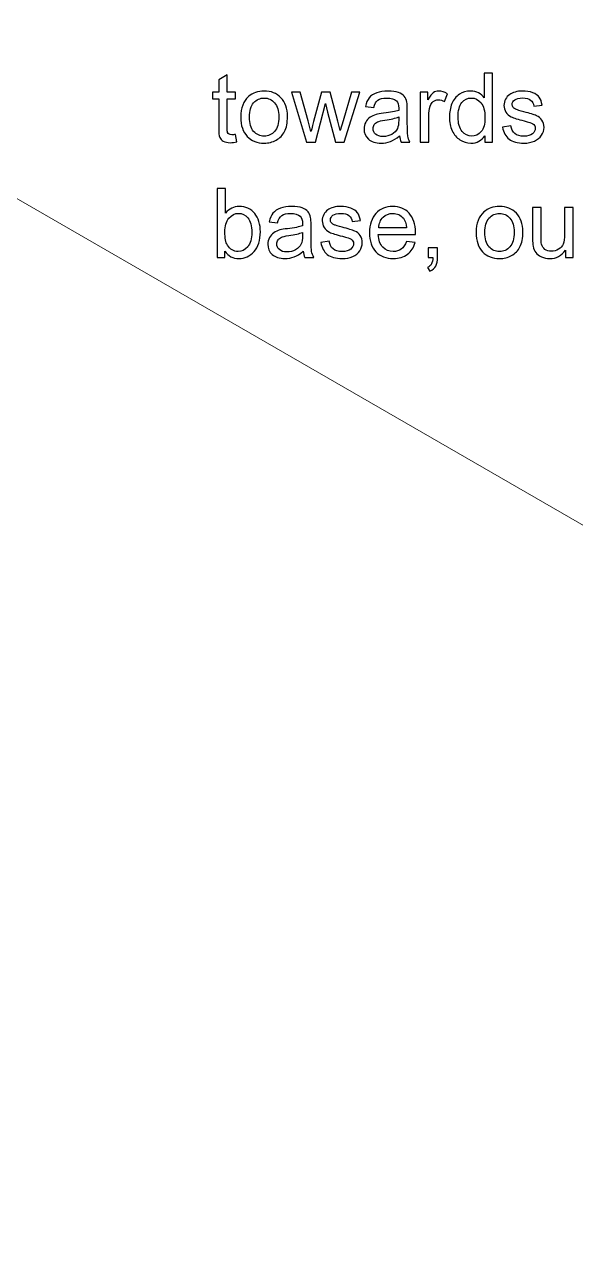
# Model space of a CAD drawing. Header units: centimetres. Extents: x -233 to -82, y 123 to 153.
# Drawn here: x -121.136 to -119.114, y 148.282 to 152.751 of the extents above; entities that cross this region are included whole.
import ezdxf

# ---------------------------------------------------------------- set-up
doc = ezdxf.new("R2010")
doc.units = ezdxf.units.CM
doc.header["$MEASUREMENT"] = 0
doc.layers.add('layer 1', color=7, linetype='Continuous')

msp = doc.modelspace()

# ---------------------------------------------------------------- linework, layer by layer
at = {"layer": 'layer 1', "color": 1, "lineweight": 9}
msp.add_open_spline([(-126.51636, 152.75145), (-126.51636, 152.75145), (-129.7739, 152.75145), (-129.7739, 152.75145), (-129.7739, 152.75145), (-129.7739, 152.75145), (-136.26995, 149.00072), (-136.26995, 149.00072), (-136.26995, 149.00072), (-136.26995, 149.00072), (-140.02277, 142.50252), (-140.02277, 142.50252), (-140.02277, 142.50252), (-140.02277, 142.50252), (-140.02277, 134.99898), (-140.02277, 134.99898), (-140.02277, 134.99898), (-140.02277, 134.99898), (-136.26995, 128.50081), (-136.26995, 128.50081), (-136.26995, 128.50081), (-136.26995, 128.50081), (-129.7739, 124.74796), (-129.7739, 124.74796), (-129.7739, 124.74796), (-129.7739, 124.74796), (-122.27036, 124.74796), (-122.27036, 124.74796), (-122.27036, 124.74796), (-122.27036, 124.74796), (-115.77213, 128.50081), (-115.77213, 128.50081), (-115.77213, 128.50081), (-115.77213, 128.50081), (-112.02146, 134.99898), (-112.02146, 134.99898), (-112.02146, 134.99898), (-112.02146, 134.99898), (-112.02146, 142.50252), (-112.02146, 142.50252), (-112.02146, 142.50252), (-112.02146, 142.50252), (-115.77213, 149.00072), (-115.77213, 149.00072), (-115.77213, 149.00072), (-115.77213, 149.00072), (-122.27036, 152.75145), (-122.27036, 152.75145), (-122.27036, 152.75145), (-122.27036, 152.75145), (-125.51514, 152.75145), (-125.51514, 152.75145)], degree=3, knots=[0, 0, 0, 0, 0.0714286, 0.0714286, 0.0714286, 0.0714286, 0.1428571, 0.1428571, 0.1428571, 0.1428571, 0.2142857, 0.2142857, 0.2142857, 0.2142857, 0.2857143, 0.2857143, 0.2857143, 0.2857143, 0.3571429, 0.3571429, 0.3571429, 0.3571429, 0.4285714, 0.4285714, 0.4285714, 0.4285714, 0.5, 0.5, 0.5, 0.5, 0.5714286, 0.5714286, 0.5714286, 0.5714286, 0.6428571, 0.6428571, 0.6428571, 0.6428571, 0.7142857, 0.7142857, 0.7142857, 0.7142857, 0.7857143, 0.7857143, 0.7857143, 0.7857143, 0.8571429, 0.8571429, 0.8571429, 0.8571429, 1, 1, 1, 1], dxfattribs=at)
at = {"layer": 'layer 1'}
for points, knots in [([(-120.3611, 152.34756), (-120.3611, 152.34756), (-120.3567, 152.32016), (-120.3567, 152.32016), (-120.3567, 152.32016), (-120.3654, 152.31836), (-120.3732, 152.31746), (-120.3801, 152.31746), (-120.3801, 152.31746), (-120.3914, 152.31746), (-120.4001, 152.31926), (-120.4063, 152.32286), (-120.4063, 152.32286), (-120.4125, 152.32636), (-120.4169, 152.33106), (-120.4194, 152.33686), (-120.4194, 152.33686), (-120.4219, 152.34266), (-120.4232, 152.35486), (-120.4232, 152.37346), (-120.4232, 152.37346), (-120.4232, 152.37346), (-120.4232, 152.47866), (-120.4232, 152.47866), (-120.4232, 152.47866), (-120.4232, 152.47866), (-120.4459, 152.47866), (-120.4459, 152.47866), (-120.4459, 152.47866), (-120.4459, 152.47866), (-120.4459, 152.50276), (-120.4459, 152.50276), (-120.4459, 152.50276), (-120.4459, 152.50276), (-120.4232, 152.50276), (-120.4232, 152.50276), (-120.4232, 152.50276), (-120.4232, 152.50276), (-120.4232, 152.54806), (-120.4232, 152.54806), (-120.4232, 152.54806), (-120.4232, 152.54806), (-120.3923, 152.56666), (-120.3923, 152.56666), (-120.3923, 152.56666), (-120.3923, 152.56666), (-120.3923, 152.50276), (-120.3923, 152.50276), (-120.3923, 152.50276), (-120.3923, 152.50276), (-120.3611, 152.50276), (-120.3611, 152.50276), (-120.3611, 152.50276), (-120.3611, 152.50276), (-120.3611, 152.47866), (-120.3611, 152.47866), (-120.3611, 152.47866), (-120.3611, 152.47866), (-120.3923, 152.47866), (-120.3923, 152.47866), (-120.3923, 152.47866), (-120.3923, 152.47866), (-120.3923, 152.37166), (-120.3923, 152.37166), (-120.3923, 152.37166), (-120.3923, 152.36286), (-120.3918, 152.35716), (-120.3907, 152.35466), (-120.3907, 152.35466), (-120.3896, 152.35216), (-120.3878, 152.35016), (-120.3853, 152.34866), (-120.3853, 152.34866), (-120.3828, 152.34716), (-120.3793, 152.34636), (-120.3748, 152.34636), (-120.3748, 152.34636), (-120.3713, 152.34636), (-120.3668, 152.34676), (-120.3611, 152.34756)], [0, 0, 0, 0, 0.047619, 0.047619, 0.047619, 0.047619, 0.0952381, 0.0952381, 0.0952381, 0.0952381, 0.1428571, 0.1428571, 0.1428571, 0.1428571, 0.1904762, 0.1904762, 0.1904762, 0.1904762, 0.2380952, 0.2380952, 0.2380952, 0.2380952, 0.2857143, 0.2857143, 0.2857143, 0.2857143, 0.3333333, 0.3333333, 0.3333333, 0.3333333, 0.3809524, 0.3809524, 0.3809524, 0.3809524, 0.4285714, 0.4285714, 0.4285714, 0.4285714, 0.4761905, 0.4761905, 0.4761905, 0.4761905, 0.5238095, 0.5238095, 0.5238095, 0.5238095, 0.5714286, 0.5714286, 0.5714286, 0.5714286, 0.6190476, 0.6190476, 0.6190476, 0.6190476, 0.6666667, 0.6666667, 0.6666667, 0.6666667, 0.7142857, 0.7142857, 0.7142857, 0.7142857, 0.7619048, 0.7619048, 0.7619048, 0.7619048, 0.8095238, 0.8095238, 0.8095238, 0.8095238, 0.8571429, 0.8571429, 0.8571429, 0.8571429, 0.9047619, 0.9047619, 0.9047619, 0.9047619, 1, 1, 1, 1]), ([(-119.4475, 152.31986), (-119.4475, 152.31986), (-119.4475, 152.34296), (-119.4475, 152.34296), (-119.4475, 152.34296), (-119.4591, 152.32486), (-119.4761, 152.31576), (-119.4986, 152.31576), (-119.4986, 152.31576), (-119.5132, 152.31576), (-119.5266, 152.31976), (-119.5388, 152.32786), (-119.5388, 152.32786), (-119.5511, 152.33586), (-119.5605, 152.34706), (-119.5672, 152.36146), (-119.5672, 152.36146), (-119.5739, 152.37586), (-119.5773, 152.39246), (-119.5773, 152.41116), (-119.5773, 152.41116), (-119.5773, 152.42946), (-119.5743, 152.44596), (-119.5682, 152.46086), (-119.5682, 152.46086), (-119.5621, 152.47576), (-119.553, 152.48716), (-119.5408, 152.49506), (-119.5408, 152.49506), (-119.5287, 152.50296), (-119.5151, 152.50696), (-119.5, 152.50696), (-119.5, 152.50696), (-119.489, 152.50696), (-119.4792, 152.50466), (-119.4705, 152.49996), (-119.4705, 152.49996), (-119.4619, 152.49526), (-119.4549, 152.48926), (-119.4495, 152.48176), (-119.4495, 152.48176), (-119.4495, 152.48176), (-119.4495, 152.57236), (-119.4495, 152.57236), (-119.4495, 152.57236), (-119.4495, 152.57236), (-119.4187, 152.57236), (-119.4187, 152.57236), (-119.4187, 152.57236), (-119.4187, 152.57236), (-119.4187, 152.31986), (-119.4187, 152.31986), (-119.4187, 152.31986), (-119.4187, 152.31986), (-119.4475, 152.31986), (-119.4475, 152.31986)], [0, 0, 0, 0, 0.0666667, 0.0666667, 0.0666667, 0.0666667, 0.1333333, 0.1333333, 0.1333333, 0.1333333, 0.2, 0.2, 0.2, 0.2, 0.2666667, 0.2666667, 0.2666667, 0.2666667, 0.3333333, 0.3333333, 0.3333333, 0.3333333, 0.4, 0.4, 0.4, 0.4, 0.4666667, 0.4666667, 0.4666667, 0.4666667, 0.5333333, 0.5333333, 0.5333333, 0.5333333, 0.6, 0.6, 0.6, 0.6, 0.6666667, 0.6666667, 0.6666667, 0.6666667, 0.7333333, 0.7333333, 0.7333333, 0.7333333, 0.8, 0.8, 0.8, 0.8, 0.8666667, 0.8666667, 0.8666667, 0.8666667, 1, 1, 1, 1]), ([(-120.3424, 152.41136), (-120.3424, 152.44526), (-120.333, 152.47026), (-120.3141, 152.48656), (-120.3141, 152.48656), (-120.2984, 152.50016), (-120.2792, 152.50696), (-120.2566, 152.50696), (-120.2566, 152.50696), (-120.2315, 152.50696), (-120.2109, 152.49876), (-120.1949, 152.48226), (-120.1949, 152.48226), (-120.179, 152.46576), (-120.171, 152.44296), (-120.171, 152.41396), (-120.171, 152.41396), (-120.171, 152.39036), (-120.1745, 152.37186), (-120.1816, 152.35836), (-120.1816, 152.35836), (-120.1887, 152.34486), (-120.1989, 152.33446), (-120.2124, 152.32696), (-120.2124, 152.32696), (-120.2259, 152.31946), (-120.2407, 152.31576), (-120.2566, 152.31576), (-120.2566, 152.31576), (-120.2822, 152.31576), (-120.3029, 152.32396), (-120.3187, 152.34036), (-120.3187, 152.34036), (-120.3345, 152.35676), (-120.3424, 152.38046), (-120.3424, 152.41136)], [0, 0, 0, 0, 0.1, 0.1, 0.1, 0.1, 0.2, 0.2, 0.2, 0.2, 0.3, 0.3, 0.3, 0.3, 0.4, 0.4, 0.4, 0.4, 0.5, 0.5, 0.5, 0.5, 0.6, 0.6, 0.6, 0.6, 0.7, 0.7, 0.7, 0.7, 0.8, 0.8, 0.8, 0.8, 1, 1, 1, 1]), ([(-120.1009, 152.31986), (-120.1009, 152.31986), (-120.1569, 152.50276), (-120.1569, 152.50276), (-120.1569, 152.50276), (-120.1569, 152.50276), (-120.1248, 152.50276), (-120.1248, 152.50276), (-120.1248, 152.50276), (-120.1248, 152.50276), (-120.0957, 152.39716), (-120.0957, 152.39716), (-120.0957, 152.39716), (-120.0957, 152.39716), (-120.0849, 152.35796), (-120.0849, 152.35796), (-120.0849, 152.35796), (-120.0844, 152.35986), (-120.0813, 152.37246), (-120.0754, 152.39566), (-120.0754, 152.39566), (-120.0754, 152.39566), (-120.0463, 152.50276), (-120.0463, 152.50276), (-120.0463, 152.50276), (-120.0463, 152.50276), (-120.0144, 152.50276), (-120.0144, 152.50276), (-120.0144, 152.50276), (-120.0144, 152.50276), (-119.987, 152.39666), (-119.987, 152.39666), (-119.987, 152.39666), (-119.987, 152.39666), (-119.9779, 152.36176), (-119.9779, 152.36176), (-119.9779, 152.36176), (-119.9779, 152.36176), (-119.9674, 152.39706), (-119.9674, 152.39706), (-119.9674, 152.39706), (-119.9674, 152.39706), (-119.936, 152.50276), (-119.936, 152.50276), (-119.936, 152.50276), (-119.936, 152.50276), (-119.9059, 152.50276), (-119.9059, 152.50276), (-119.9059, 152.50276), (-119.9059, 152.50276), (-119.9631, 152.31986), (-119.9631, 152.31986), (-119.9631, 152.31986), (-119.9631, 152.31986), (-119.9953, 152.31986), (-119.9953, 152.31986), (-119.9953, 152.31986), (-119.9953, 152.31986), (-120.0244, 152.42946), (-120.0244, 152.42946), (-120.0244, 152.42946), (-120.0244, 152.42946), (-120.0315, 152.46056), (-120.0315, 152.46056), (-120.0315, 152.46056), (-120.0315, 152.46056), (-120.0685, 152.31986), (-120.0685, 152.31986), (-120.0685, 152.31986), (-120.0685, 152.31986), (-120.1009, 152.31986), (-120.1009, 152.31986)], [0, 0, 0, 0, 0.0526316, 0.0526316, 0.0526316, 0.0526316, 0.1052632, 0.1052632, 0.1052632, 0.1052632, 0.1578947, 0.1578947, 0.1578947, 0.1578947, 0.2105263, 0.2105263, 0.2105263, 0.2105263, 0.2631579, 0.2631579, 0.2631579, 0.2631579, 0.3157895, 0.3157895, 0.3157895, 0.3157895, 0.3684211, 0.3684211, 0.3684211, 0.3684211, 0.4210526, 0.4210526, 0.4210526, 0.4210526, 0.4736842, 0.4736842, 0.4736842, 0.4736842, 0.5263158, 0.5263158, 0.5263158, 0.5263158, 0.5789474, 0.5789474, 0.5789474, 0.5789474, 0.6315789, 0.6315789, 0.6315789, 0.6315789, 0.6842105, 0.6842105, 0.6842105, 0.6842105, 0.7368421, 0.7368421, 0.7368421, 0.7368421, 0.7894737, 0.7894737, 0.7894737, 0.7894737, 0.8421053, 0.8421053, 0.8421053, 0.8421053, 0.8947368, 0.8947368, 0.8947368, 0.8947368, 1, 1, 1, 1]), ([(-119.7605, 152.34246), (-119.772, 152.33266), (-119.783, 152.32576), (-119.7936, 152.32176), (-119.7936, 152.32176), (-119.8043, 152.31776), (-119.8157, 152.31576), (-119.8278, 152.31576), (-119.8278, 152.31576), (-119.8479, 152.31576), (-119.8634, 152.32066), (-119.8742, 152.33046), (-119.8742, 152.33046), (-119.885, 152.34026), (-119.8904, 152.35276), (-119.8904, 152.36806), (-119.8904, 152.36806), (-119.8904, 152.37706), (-119.8883, 152.38526), (-119.8842, 152.39266), (-119.8842, 152.39266), (-119.8801, 152.40006), (-119.8748, 152.40596), (-119.8682, 152.41046), (-119.8682, 152.41046), (-119.8616, 152.41496), (-119.8542, 152.41836), (-119.8459, 152.42066), (-119.8459, 152.42066), (-119.8398, 152.42226), (-119.8307, 152.42376), (-119.8184, 152.42526), (-119.8184, 152.42526), (-119.7933, 152.42826), (-119.7749, 152.43186), (-119.7631, 152.43596), (-119.7631, 152.43596), (-119.763, 152.44026), (-119.7629, 152.44296), (-119.7629, 152.44406), (-119.7629, 152.44406), (-119.7629, 152.45666), (-119.7658, 152.46556), (-119.7717, 152.47076), (-119.7717, 152.47076), (-119.7796, 152.47776), (-119.7914, 152.48126), (-119.807, 152.48126), (-119.807, 152.48126), (-119.8216, 152.48126), (-119.8324, 152.47876), (-119.8393, 152.47366), (-119.8393, 152.47366), (-119.8462, 152.46856), (-119.8514, 152.45946), (-119.8547, 152.44646), (-119.8547, 152.44646), (-119.8547, 152.44646), (-119.885, 152.45056), (-119.885, 152.45056), (-119.885, 152.45056), (-119.8823, 152.46356), (-119.8777, 152.47406), (-119.8714, 152.48206), (-119.8714, 152.48206), (-119.8651, 152.48996), (-119.8559, 152.49616), (-119.844, 152.50046), (-119.844, 152.50046), (-119.8321, 152.50476), (-119.8182, 152.50696), (-119.8025, 152.50696), (-119.8025, 152.50696), (-119.7869, 152.50696), (-119.7742, 152.50516), (-119.7644, 152.50146), (-119.7644, 152.50146), (-119.7547, 152.49776), (-119.7475, 152.49306), (-119.7429, 152.48756), (-119.7429, 152.48756), (-119.7383, 152.48196), (-119.7351, 152.47496), (-119.7333, 152.46646), (-119.7333, 152.46646), (-119.7322, 152.46116), (-119.7317, 152.45166), (-119.7317, 152.43786), (-119.7317, 152.43786), (-119.7317, 152.43786), (-119.7317, 152.39656), (-119.7317, 152.39656), (-119.7317, 152.39656), (-119.7317, 152.36766), (-119.731, 152.34946), (-119.7297, 152.34186), (-119.7297, 152.34186), (-119.7284, 152.33416), (-119.7258, 152.32686), (-119.7219, 152.31986), (-119.7219, 152.31986), (-119.7219, 152.31986), (-119.7543, 152.31986), (-119.7543, 152.31986), (-119.7543, 152.31986), (-119.7575, 152.32626), (-119.7596, 152.33376), (-119.7605, 152.34246)], [0, 0, 0, 0, 0.0357143, 0.0357143, 0.0357143, 0.0357143, 0.0714286, 0.0714286, 0.0714286, 0.0714286, 0.1071429, 0.1071429, 0.1071429, 0.1071429, 0.1428571, 0.1428571, 0.1428571, 0.1428571, 0.1785714, 0.1785714, 0.1785714, 0.1785714, 0.2142857, 0.2142857, 0.2142857, 0.2142857, 0.25, 0.25, 0.25, 0.25, 0.2857143, 0.2857143, 0.2857143, 0.2857143, 0.3214286, 0.3214286, 0.3214286, 0.3214286, 0.3571429, 0.3571429, 0.3571429, 0.3571429, 0.3928571, 0.3928571, 0.3928571, 0.3928571, 0.4285714, 0.4285714, 0.4285714, 0.4285714, 0.4642857, 0.4642857, 0.4642857, 0.4642857, 0.5, 0.5, 0.5, 0.5, 0.5357143, 0.5357143, 0.5357143, 0.5357143, 0.5714286, 0.5714286, 0.5714286, 0.5714286, 0.6071429, 0.6071429, 0.6071429, 0.6071429, 0.6428571, 0.6428571, 0.6428571, 0.6428571, 0.6785714, 0.6785714, 0.6785714, 0.6785714, 0.7142857, 0.7142857, 0.7142857, 0.7142857, 0.75, 0.75, 0.75, 0.75, 0.7857143, 0.7857143, 0.7857143, 0.7857143, 0.8214286, 0.8214286, 0.8214286, 0.8214286, 0.8571429, 0.8571429, 0.8571429, 0.8571429, 0.8928571, 0.8928571, 0.8928571, 0.8928571, 0.9285714, 0.9285714, 0.9285714, 0.9285714, 1, 1, 1, 1]), ([(-119.684, 152.31986), (-119.684, 152.31986), (-119.684, 152.50276), (-119.684, 152.50276), (-119.684, 152.50276), (-119.684, 152.50276), (-119.6561, 152.50276), (-119.6561, 152.50276), (-119.6561, 152.50276), (-119.6561, 152.50276), (-119.6561, 152.47506), (-119.6561, 152.47506), (-119.6561, 152.47506), (-119.649, 152.48806), (-119.6424, 152.49666), (-119.6363, 152.50076), (-119.6363, 152.50076), (-119.6303, 152.50486), (-119.6237, 152.50696), (-119.6165, 152.50696), (-119.6165, 152.50696), (-119.606, 152.50696), (-119.5954, 152.50366), (-119.5846, 152.49696), (-119.5846, 152.49696), (-119.5846, 152.49696), (-119.5953, 152.46816), (-119.5953, 152.46816), (-119.5953, 152.46816), (-119.6028, 152.47266), (-119.6104, 152.47486), (-119.618, 152.47486), (-119.618, 152.47486), (-119.6248, 152.47486), (-119.6309, 152.47286), (-119.6363, 152.46876), (-119.6363, 152.46876), (-119.6417, 152.46466), (-119.6455, 152.45906), (-119.6478, 152.45176), (-119.6478, 152.45176), (-119.6513, 152.44076), (-119.653, 152.42876), (-119.653, 152.41566), (-119.653, 152.41566), (-119.653, 152.41566), (-119.653, 152.31986), (-119.653, 152.31986), (-119.653, 152.31986), (-119.653, 152.31986), (-119.684, 152.31986), (-119.684, 152.31986)], [0, 0, 0, 0, 0.0714286, 0.0714286, 0.0714286, 0.0714286, 0.1428571, 0.1428571, 0.1428571, 0.1428571, 0.2142857, 0.2142857, 0.2142857, 0.2142857, 0.2857143, 0.2857143, 0.2857143, 0.2857143, 0.3571429, 0.3571429, 0.3571429, 0.3571429, 0.4285714, 0.4285714, 0.4285714, 0.4285714, 0.5, 0.5, 0.5, 0.5, 0.5714286, 0.5714286, 0.5714286, 0.5714286, 0.6428571, 0.6428571, 0.6428571, 0.6428571, 0.7142857, 0.7142857, 0.7142857, 0.7142857, 0.7857143, 0.7857143, 0.7857143, 0.7857143, 0.8571429, 0.8571429, 0.8571429, 0.8571429, 1, 1, 1, 1]), ([(-119.3823, 152.37446), (-119.3823, 152.37446), (-119.3517, 152.37926), (-119.3517, 152.37926), (-119.3517, 152.37926), (-119.35, 152.36696), (-119.3452, 152.35756), (-119.3373, 152.35106), (-119.3373, 152.35106), (-119.3294, 152.34456), (-119.3184, 152.34126), (-119.3043, 152.34126), (-119.3043, 152.34126), (-119.2901, 152.34126), (-119.2795, 152.34416), (-119.2726, 152.34996), (-119.2726, 152.34996), (-119.2657, 152.35576), (-119.2623, 152.36256), (-119.2623, 152.37036), (-119.2623, 152.37036), (-119.2623, 152.37736), (-119.2653, 152.38286), (-119.2714, 152.38686), (-119.2714, 152.38686), (-119.2757, 152.38956), (-119.2862, 152.39306), (-119.3031, 152.39736), (-119.3031, 152.39736), (-119.3258, 152.40306), (-119.3416, 152.40806), (-119.3504, 152.41226), (-119.3504, 152.41226), (-119.3592, 152.41646), (-119.3659, 152.42226), (-119.3704, 152.42966), (-119.3704, 152.42966), (-119.3749, 152.43706), (-119.3772, 152.44526), (-119.3772, 152.45426), (-119.3772, 152.45426), (-119.3772, 152.46236), (-119.3753, 152.46996), (-119.3716, 152.47686), (-119.3716, 152.47686), (-119.3679, 152.48376), (-119.3628, 152.48956), (-119.3563, 152.49416), (-119.3563, 152.49416), (-119.3515, 152.49776), (-119.3449, 152.50076), (-119.3366, 152.50326), (-119.3366, 152.50326), (-119.3283, 152.50576), (-119.3193, 152.50696), (-119.3098, 152.50696), (-119.3098, 152.50696), (-119.2955, 152.50696), (-119.2829, 152.50486), (-119.272, 152.50076), (-119.272, 152.50076), (-119.2611, 152.49666), (-119.2531, 152.49106), (-119.2479, 152.48396), (-119.2479, 152.48396), (-119.2428, 152.47686), (-119.2392, 152.46746), (-119.2373, 152.45556), (-119.2373, 152.45556), (-119.2373, 152.45556), (-119.2676, 152.45146), (-119.2676, 152.45146), (-119.2676, 152.45146), (-119.269, 152.46086), (-119.273, 152.46826), (-119.2796, 152.47356), (-119.2796, 152.47356), (-119.2862, 152.47886), (-119.2955, 152.48146), (-119.3076, 152.48146), (-119.3076, 152.48146), (-119.3218, 152.48146), (-119.3319, 152.47916), (-119.338, 152.47446), (-119.338, 152.47446), (-119.3441, 152.46976), (-119.3472, 152.46416), (-119.3472, 152.45786), (-119.3472, 152.45786), (-119.3472, 152.45376), (-119.3459, 152.45016), (-119.3434, 152.44696), (-119.3434, 152.44696), (-119.3409, 152.44366), (-119.3369, 152.44086), (-119.3315, 152.43876), (-119.3315, 152.43876), (-119.3284, 152.43756), (-119.3193, 152.43486), (-119.3041, 152.43076), (-119.3041, 152.43076), (-119.2822, 152.42486), (-119.2669, 152.42016), (-119.2582, 152.41646), (-119.2582, 152.41646), (-119.2495, 152.41276), (-119.2427, 152.40726), (-119.2378, 152.40016), (-119.2378, 152.40016), (-119.2329, 152.39306), (-119.2304, 152.38416), (-119.2304, 152.37356), (-119.2304, 152.37356), (-119.2304, 152.36326), (-119.2334, 152.35356), (-119.2394, 152.34446), (-119.2394, 152.34446), (-119.2455, 152.33536), (-119.2542, 152.32826), (-119.2655, 152.32326), (-119.2655, 152.32326), (-119.2769, 152.31826), (-119.2898, 152.31576), (-119.3041, 152.31576), (-119.3041, 152.31576), (-119.3279, 152.31576), (-119.346, 152.32066), (-119.3585, 152.33056), (-119.3585, 152.33056), (-119.371, 152.34046), (-119.3789, 152.35506), (-119.3823, 152.37446)], [0, 0, 0, 0, 0.0294118, 0.0294118, 0.0294118, 0.0294118, 0.0588235, 0.0588235, 0.0588235, 0.0588235, 0.0882353, 0.0882353, 0.0882353, 0.0882353, 0.1176471, 0.1176471, 0.1176471, 0.1176471, 0.1470588, 0.1470588, 0.1470588, 0.1470588, 0.1764706, 0.1764706, 0.1764706, 0.1764706, 0.2058824, 0.2058824, 0.2058824, 0.2058824, 0.2352941, 0.2352941, 0.2352941, 0.2352941, 0.2647059, 0.2647059, 0.2647059, 0.2647059, 0.2941176, 0.2941176, 0.2941176, 0.2941176, 0.3235294, 0.3235294, 0.3235294, 0.3235294, 0.3529412, 0.3529412, 0.3529412, 0.3529412, 0.3823529, 0.3823529, 0.3823529, 0.3823529, 0.4117647, 0.4117647, 0.4117647, 0.4117647, 0.4411765, 0.4411765, 0.4411765, 0.4411765, 0.4705882, 0.4705882, 0.4705882, 0.4705882, 0.5, 0.5, 0.5, 0.5, 0.5294118, 0.5294118, 0.5294118, 0.5294118, 0.5588235, 0.5588235, 0.5588235, 0.5588235, 0.5882353, 0.5882353, 0.5882353, 0.5882353, 0.6176471, 0.6176471, 0.6176471, 0.6176471, 0.6470588, 0.6470588, 0.6470588, 0.6470588, 0.6764706, 0.6764706, 0.6764706, 0.6764706, 0.7058824, 0.7058824, 0.7058824, 0.7058824, 0.7352941, 0.7352941, 0.7352941, 0.7352941, 0.7647059, 0.7647059, 0.7647059, 0.7647059, 0.7941176, 0.7941176, 0.7941176, 0.7941176, 0.8235294, 0.8235294, 0.8235294, 0.8235294, 0.8529412, 0.8529412, 0.8529412, 0.8529412, 0.8823529, 0.8823529, 0.8823529, 0.8823529, 0.9117647, 0.9117647, 0.9117647, 0.9117647, 0.9411765, 0.9411765, 0.9411765, 0.9411765, 1, 1, 1, 1]), ([(-120.3105, 152.41136), (-120.3105, 152.38786), (-120.3054, 152.37036), (-120.2952, 152.35876), (-120.2952, 152.35876), (-120.285, 152.34706), (-120.2721, 152.34126), (-120.2566, 152.34126), (-120.2566, 152.34126), (-120.2412, 152.34126), (-120.2284, 152.34716), (-120.2182, 152.35886), (-120.2182, 152.35886), (-120.208, 152.37056), (-120.2029, 152.38836), (-120.2029, 152.41236), (-120.2029, 152.41236), (-120.2029, 152.43496), (-120.208, 152.45206), (-120.2183, 152.46376), (-120.2183, 152.46376), (-120.2286, 152.47546), (-120.2413, 152.48126), (-120.2566, 152.48126), (-120.2566, 152.48126), (-120.2721, 152.48126), (-120.285, 152.47546), (-120.2952, 152.46386), (-120.2952, 152.46386), (-120.3054, 152.45226), (-120.3105, 152.43476), (-120.3105, 152.41136)], [0, 0, 0, 0, 0.1111111, 0.1111111, 0.1111111, 0.1111111, 0.2222222, 0.2222222, 0.2222222, 0.2222222, 0.3333333, 0.3333333, 0.3333333, 0.3333333, 0.4444444, 0.4444444, 0.4444444, 0.4444444, 0.5555556, 0.5555556, 0.5555556, 0.5555556, 0.6666667, 0.6666667, 0.6666667, 0.6666667, 0.7777778, 0.7777778, 0.7777778, 0.7777778, 1, 1, 1, 1]), ([(-119.5455, 152.41116), (-119.5455, 152.38776), (-119.5405, 152.37026), (-119.5306, 152.35866), (-119.5306, 152.35866), (-119.5207, 152.34706), (-119.5091, 152.34126), (-119.4957, 152.34126), (-119.4957, 152.34126), (-119.4822, 152.34126), (-119.4706, 152.34676), (-119.4611, 152.35786), (-119.4611, 152.35786), (-119.4516, 152.36896), (-119.4469, 152.38586), (-119.4469, 152.40856), (-119.4469, 152.40856), (-119.4469, 152.43366), (-119.4517, 152.45206), (-119.4614, 152.46376), (-119.4614, 152.46376), (-119.4711, 152.47546), (-119.483, 152.48126), (-119.4971, 152.48126), (-119.4971, 152.48126), (-119.5108, 152.48126), (-119.5223, 152.47566), (-119.5316, 152.46436), (-119.5316, 152.46436), (-119.5409, 152.45306), (-119.5455, 152.43536), (-119.5455, 152.41116)], [0, 0, 0, 0, 0.1111111, 0.1111111, 0.1111111, 0.1111111, 0.2222222, 0.2222222, 0.2222222, 0.2222222, 0.3333333, 0.3333333, 0.3333333, 0.3333333, 0.4444444, 0.4444444, 0.4444444, 0.4444444, 0.5555556, 0.5555556, 0.5555556, 0.5555556, 0.6666667, 0.6666667, 0.6666667, 0.6666667, 0.7777778, 0.7777778, 0.7777778, 0.7777778, 1, 1, 1, 1]), ([(-119.7631, 152.41166), (-119.7743, 152.40706), (-119.7912, 152.40316), (-119.8137, 152.39996), (-119.8137, 152.39996), (-119.8264, 152.39806), (-119.8354, 152.39606), (-119.8407, 152.39376), (-119.8407, 152.39376), (-119.846, 152.39146), (-119.8501, 152.38816), (-119.853, 152.38376), (-119.853, 152.38376), (-119.8559, 152.37926), (-119.8573, 152.37436), (-119.8573, 152.36896), (-119.8573, 152.36896), (-119.8573, 152.36066), (-119.8542, 152.35386), (-119.8479, 152.34836), (-119.8479, 152.34836), (-119.8416, 152.34286), (-119.8325, 152.34006), (-119.8204, 152.34006), (-119.8204, 152.34006), (-119.8085, 152.34006), (-119.7978, 152.34266), (-119.7885, 152.34786), (-119.7885, 152.34786), (-119.7792, 152.35306), (-119.7724, 152.36016), (-119.7681, 152.36926), (-119.7681, 152.36926), (-119.7648, 152.37626), (-119.7631, 152.38656), (-119.7631, 152.40026), (-119.7631, 152.40026), (-119.7631, 152.40026), (-119.7631, 152.41166), (-119.7631, 152.41166)], [0, 0, 0, 0, 0.0909091, 0.0909091, 0.0909091, 0.0909091, 0.1818182, 0.1818182, 0.1818182, 0.1818182, 0.2727273, 0.2727273, 0.2727273, 0.2727273, 0.3636364, 0.3636364, 0.3636364, 0.3636364, 0.4545455, 0.4545455, 0.4545455, 0.4545455, 0.5454545, 0.5454545, 0.5454545, 0.5454545, 0.6363636, 0.6363636, 0.6363636, 0.6363636, 0.7272727, 0.7272727, 0.7272727, 0.7272727, 0.8181818, 0.8181818, 0.8181818, 0.8181818, 1, 1, 1, 1]), ([(-120.4003, 151.89653), (-120.4003, 151.89653), (-120.429, 151.89653), (-120.429, 151.89653), (-120.429, 151.89653), (-120.429, 151.89653), (-120.429, 152.14903), (-120.429, 152.14903), (-120.429, 152.14903), (-120.429, 152.14903), (-120.398, 152.14903), (-120.398, 152.14903), (-120.398, 152.14903), (-120.398, 152.14903), (-120.398, 152.05893), (-120.398, 152.05893), (-120.398, 152.05893), (-120.3849, 152.07543), (-120.3682, 152.08363), (-120.3479, 152.08363), (-120.3479, 152.08363), (-120.3366, 152.08363), (-120.326, 152.08133), (-120.3159, 152.07683), (-120.3159, 152.07683), (-120.3059, 152.07233), (-120.2976, 152.06593), (-120.2911, 152.05773), (-120.2911, 152.05773), (-120.2846, 152.04943), (-120.2796, 152.03953), (-120.2759, 152.02793), (-120.2759, 152.02793), (-120.2722, 152.01633), (-120.2704, 152.00393), (-120.2704, 151.99073), (-120.2704, 151.99073), (-120.2704, 151.95943), (-120.2781, 151.93523), (-120.2936, 151.91813), (-120.2936, 151.91813), (-120.3091, 151.90103), (-120.3277, 151.89243), (-120.3494, 151.89243), (-120.3494, 151.89243), (-120.371, 151.89243), (-120.388, 151.90143), (-120.4003, 151.91943), (-120.4003, 151.91943), (-120.4003, 151.91943), (-120.4003, 151.89653), (-120.4003, 151.89653)], [0, 0, 0, 0, 0.0714286, 0.0714286, 0.0714286, 0.0714286, 0.1428571, 0.1428571, 0.1428571, 0.1428571, 0.2142857, 0.2142857, 0.2142857, 0.2142857, 0.2857143, 0.2857143, 0.2857143, 0.2857143, 0.3571429, 0.3571429, 0.3571429, 0.3571429, 0.4285714, 0.4285714, 0.4285714, 0.4285714, 0.5, 0.5, 0.5, 0.5, 0.5714286, 0.5714286, 0.5714286, 0.5714286, 0.6428571, 0.6428571, 0.6428571, 0.6428571, 0.7142857, 0.7142857, 0.7142857, 0.7142857, 0.7857143, 0.7857143, 0.7857143, 0.7857143, 0.8571429, 0.8571429, 0.8571429, 0.8571429, 1, 1, 1, 1]), ([(-120.1133, 151.91913), (-120.1248, 151.90933), (-120.1358, 151.90243), (-120.1464, 151.89843), (-120.1464, 151.89843), (-120.1571, 151.89443), (-120.1685, 151.89243), (-120.1806, 151.89243), (-120.1806, 151.89243), (-120.2007, 151.89243), (-120.2162, 151.89733), (-120.227, 151.90713), (-120.227, 151.90713), (-120.2378, 151.91693), (-120.2432, 151.92943), (-120.2432, 151.94473), (-120.2432, 151.94473), (-120.2432, 151.95373), (-120.2411, 151.96193), (-120.237, 151.96933), (-120.237, 151.96933), (-120.2329, 151.97673), (-120.2276, 151.98263), (-120.221, 151.98713), (-120.221, 151.98713), (-120.2144, 151.99163), (-120.207, 151.99503), (-120.1987, 151.99733), (-120.1987, 151.99733), (-120.1926, 151.99893), (-120.1835, 152.00043), (-120.1712, 152.00193), (-120.1712, 152.00193), (-120.1461, 152.00493), (-120.1277, 152.00853), (-120.1159, 152.01263), (-120.1159, 152.01263), (-120.1158, 152.01693), (-120.1157, 152.01963), (-120.1157, 152.02073), (-120.1157, 152.02073), (-120.1157, 152.03333), (-120.1186, 152.04223), (-120.1245, 152.04743), (-120.1245, 152.04743), (-120.1324, 152.05443), (-120.1442, 152.05793), (-120.1598, 152.05793), (-120.1598, 152.05793), (-120.1744, 152.05793), (-120.1852, 152.05543), (-120.1921, 152.05033), (-120.1921, 152.05033), (-120.199, 152.04523), (-120.2042, 152.03613), (-120.2075, 152.02313), (-120.2075, 152.02313), (-120.2075, 152.02313), (-120.2378, 152.02723), (-120.2378, 152.02723), (-120.2378, 152.02723), (-120.2351, 152.04023), (-120.2305, 152.05073), (-120.2242, 152.05873), (-120.2242, 152.05873), (-120.2179, 152.06663), (-120.2087, 152.07283), (-120.1968, 152.07713), (-120.1968, 152.07713), (-120.1849, 152.08143), (-120.171, 152.08363), (-120.1553, 152.08363), (-120.1553, 152.08363), (-120.1397, 152.08363), (-120.127, 152.08183), (-120.1172, 152.07813), (-120.1172, 152.07813), (-120.1075, 152.07443), (-120.1003, 152.06973), (-120.0957, 152.06423), (-120.0957, 152.06423), (-120.0911, 152.05863), (-120.0879, 152.05163), (-120.0861, 152.04313), (-120.0861, 152.04313), (-120.085, 152.03783), (-120.0845, 152.02833), (-120.0845, 152.01453), (-120.0845, 152.01453), (-120.0845, 152.01453), (-120.0845, 151.97323), (-120.0845, 151.97323), (-120.0845, 151.97323), (-120.0845, 151.94433), (-120.0838, 151.92613), (-120.0825, 151.91853), (-120.0825, 151.91853), (-120.0812, 151.91083), (-120.0786, 151.90353), (-120.0747, 151.89653), (-120.0747, 151.89653), (-120.0747, 151.89653), (-120.1071, 151.89653), (-120.1071, 151.89653), (-120.1071, 151.89653), (-120.1103, 151.90293), (-120.1124, 151.91043), (-120.1133, 151.91913)], [0, 0, 0, 0, 0.0357143, 0.0357143, 0.0357143, 0.0357143, 0.0714286, 0.0714286, 0.0714286, 0.0714286, 0.1071429, 0.1071429, 0.1071429, 0.1071429, 0.1428571, 0.1428571, 0.1428571, 0.1428571, 0.1785714, 0.1785714, 0.1785714, 0.1785714, 0.2142857, 0.2142857, 0.2142857, 0.2142857, 0.25, 0.25, 0.25, 0.25, 0.2857143, 0.2857143, 0.2857143, 0.2857143, 0.3214286, 0.3214286, 0.3214286, 0.3214286, 0.3571429, 0.3571429, 0.3571429, 0.3571429, 0.3928571, 0.3928571, 0.3928571, 0.3928571, 0.4285714, 0.4285714, 0.4285714, 0.4285714, 0.4642857, 0.4642857, 0.4642857, 0.4642857, 0.5, 0.5, 0.5, 0.5, 0.5357143, 0.5357143, 0.5357143, 0.5357143, 0.5714286, 0.5714286, 0.5714286, 0.5714286, 0.6071429, 0.6071429, 0.6071429, 0.6071429, 0.6428571, 0.6428571, 0.6428571, 0.6428571, 0.6785714, 0.6785714, 0.6785714, 0.6785714, 0.7142857, 0.7142857, 0.7142857, 0.7142857, 0.75, 0.75, 0.75, 0.75, 0.7857143, 0.7857143, 0.7857143, 0.7857143, 0.8214286, 0.8214286, 0.8214286, 0.8214286, 0.8571429, 0.8571429, 0.8571429, 0.8571429, 0.8928571, 0.8928571, 0.8928571, 0.8928571, 0.9285714, 0.9285714, 0.9285714, 0.9285714, 1, 1, 1, 1]), ([(-120.0488, 151.95113), (-120.0488, 151.95113), (-120.0182, 151.95593), (-120.0182, 151.95593), (-120.0182, 151.95593), (-120.0165, 151.94363), (-120.0117, 151.93423), (-120.0038, 151.92773), (-120.0038, 151.92773), (-119.9959, 151.92123), (-119.9849, 151.91793), (-119.9708, 151.91793), (-119.9708, 151.91793), (-119.9566, 151.91793), (-119.946, 151.92083), (-119.9391, 151.92663), (-119.9391, 151.92663), (-119.9322, 151.93243), (-119.9288, 151.93923), (-119.9288, 151.94703), (-119.9288, 151.94703), (-119.9288, 151.95403), (-119.9318, 151.95953), (-119.9379, 151.96353), (-119.9379, 151.96353), (-119.9422, 151.96623), (-119.9527, 151.96973), (-119.9696, 151.97403), (-119.9696, 151.97403), (-119.9923, 151.97973), (-120.0081, 151.98473), (-120.0169, 151.98893), (-120.0169, 151.98893), (-120.0257, 151.99313), (-120.0324, 151.99893), (-120.0369, 152.00633), (-120.0369, 152.00633), (-120.0414, 152.01373), (-120.0437, 152.02193), (-120.0437, 152.03093), (-120.0437, 152.03093), (-120.0437, 152.03903), (-120.0418, 152.04663), (-120.0381, 152.05353), (-120.0381, 152.05353), (-120.0344, 152.06043), (-120.0293, 152.06623), (-120.0228, 152.07083), (-120.0228, 152.07083), (-120.018, 152.07443), (-120.0114, 152.07743), (-120.0031, 152.07993), (-120.0031, 152.07993), (-119.9948, 152.08243), (-119.9858, 152.08363), (-119.9763, 152.08363), (-119.9763, 152.08363), (-119.962, 152.08363), (-119.9494, 152.08153), (-119.9385, 152.07743), (-119.9385, 152.07743), (-119.9276, 152.07333), (-119.9196, 152.06773), (-119.9144, 152.06063), (-119.9144, 152.06063), (-119.9093, 152.05353), (-119.9057, 152.04413), (-119.9038, 152.03223), (-119.9038, 152.03223), (-119.9038, 152.03223), (-119.9341, 152.02813), (-119.9341, 152.02813), (-119.9341, 152.02813), (-119.9355, 152.03753), (-119.9395, 152.04493), (-119.9461, 152.05023), (-119.9461, 152.05023), (-119.9527, 152.05553), (-119.962, 152.05813), (-119.9741, 152.05813), (-119.9741, 152.05813), (-119.9883, 152.05813), (-119.9984, 152.05583), (-120.0045, 152.05113), (-120.0045, 152.05113), (-120.0106, 152.04643), (-120.0137, 152.04083), (-120.0137, 152.03453), (-120.0137, 152.03453), (-120.0137, 152.03043), (-120.0124, 152.02683), (-120.0099, 152.02363), (-120.0099, 152.02363), (-120.0074, 152.02033), (-120.0034, 152.01753), (-119.998, 152.01543), (-119.998, 152.01543), (-119.9949, 152.01423), (-119.9858, 152.01153), (-119.9706, 152.00743), (-119.9706, 152.00743), (-119.9487, 152.00153), (-119.9334, 151.99683), (-119.9247, 151.99313), (-119.9247, 151.99313), (-119.916, 151.98943), (-119.9092, 151.98393), (-119.9043, 151.97683), (-119.9043, 151.97683), (-119.8994, 151.96973), (-119.8969, 151.96083), (-119.8969, 151.95023), (-119.8969, 151.95023), (-119.8969, 151.93993), (-119.8999, 151.93023), (-119.9059, 151.92113), (-119.9059, 151.92113), (-119.912, 151.91203), (-119.9207, 151.90493), (-119.932, 151.89993), (-119.932, 151.89993), (-119.9434, 151.89493), (-119.9563, 151.89243), (-119.9706, 151.89243), (-119.9706, 151.89243), (-119.9944, 151.89243), (-120.0125, 151.89733), (-120.025, 151.90723), (-120.025, 151.90723), (-120.0375, 151.91713), (-120.0454, 151.93173), (-120.0488, 151.95113)], [0, 0, 0, 0, 0.0294118, 0.0294118, 0.0294118, 0.0294118, 0.0588235, 0.0588235, 0.0588235, 0.0588235, 0.0882353, 0.0882353, 0.0882353, 0.0882353, 0.1176471, 0.1176471, 0.1176471, 0.1176471, 0.1470588, 0.1470588, 0.1470588, 0.1470588, 0.1764706, 0.1764706, 0.1764706, 0.1764706, 0.2058824, 0.2058824, 0.2058824, 0.2058824, 0.2352941, 0.2352941, 0.2352941, 0.2352941, 0.2647059, 0.2647059, 0.2647059, 0.2647059, 0.2941176, 0.2941176, 0.2941176, 0.2941176, 0.3235294, 0.3235294, 0.3235294, 0.3235294, 0.3529412, 0.3529412, 0.3529412, 0.3529412, 0.3823529, 0.3823529, 0.3823529, 0.3823529, 0.4117647, 0.4117647, 0.4117647, 0.4117647, 0.4411765, 0.4411765, 0.4411765, 0.4411765, 0.4705882, 0.4705882, 0.4705882, 0.4705882, 0.5, 0.5, 0.5, 0.5, 0.5294118, 0.5294118, 0.5294118, 0.5294118, 0.5588235, 0.5588235, 0.5588235, 0.5588235, 0.5882353, 0.5882353, 0.5882353, 0.5882353, 0.6176471, 0.6176471, 0.6176471, 0.6176471, 0.6470588, 0.6470588, 0.6470588, 0.6470588, 0.6764706, 0.6764706, 0.6764706, 0.6764706, 0.7058824, 0.7058824, 0.7058824, 0.7058824, 0.7352941, 0.7352941, 0.7352941, 0.7352941, 0.7647059, 0.7647059, 0.7647059, 0.7647059, 0.7941176, 0.7941176, 0.7941176, 0.7941176, 0.8235294, 0.8235294, 0.8235294, 0.8235294, 0.8529412, 0.8529412, 0.8529412, 0.8529412, 0.8823529, 0.8823529, 0.8823529, 0.8823529, 0.9117647, 0.9117647, 0.9117647, 0.9117647, 0.9411765, 0.9411765, 0.9411765, 0.9411765, 1, 1, 1, 1]), ([(-119.7348, 151.95543), (-119.7348, 151.95543), (-119.7028, 151.95143), (-119.7028, 151.95143), (-119.7028, 151.95143), (-119.7079, 151.93273), (-119.7172, 151.91823), (-119.7309, 151.90793), (-119.7309, 151.90793), (-119.7446, 151.89763), (-119.762, 151.89243), (-119.7832, 151.89243), (-119.7832, 151.89243), (-119.81, 151.89243), (-119.8312, 151.90063), (-119.8469, 151.91713), (-119.8469, 151.91713), (-119.8626, 151.93363), (-119.8704, 151.95673), (-119.8704, 151.98643), (-119.8704, 151.98643), (-119.8704, 152.01723), (-119.8625, 152.04113), (-119.8466, 152.05813), (-119.8466, 152.05813), (-119.8307, 152.07513), (-119.8102, 152.08363), (-119.7849, 152.08363), (-119.7849, 152.08363), (-119.7605, 152.08363), (-119.7405, 152.07533), (-119.725, 152.05863), (-119.725, 152.05863), (-119.7095, 152.04193), (-119.7017, 152.01853), (-119.7017, 151.98833), (-119.7017, 151.98833), (-119.7017, 151.98653), (-119.7018, 151.98373), (-119.7019, 151.98003), (-119.7019, 151.98003), (-119.7019, 151.98003), (-119.8383, 151.98003), (-119.8383, 151.98003), (-119.8383, 151.98003), (-119.8372, 151.95993), (-119.8315, 151.94463), (-119.8213, 151.93393), (-119.8213, 151.93393), (-119.8111, 151.92323), (-119.7983, 151.91793), (-119.783, 151.91793), (-119.783, 151.91793), (-119.7717, 151.91793), (-119.762, 151.92093), (-119.7539, 151.92693), (-119.7539, 151.92693), (-119.7459, 151.93283), (-119.7395, 151.94233), (-119.7348, 151.95543)], [0, 0, 0, 0, 0.0625, 0.0625, 0.0625, 0.0625, 0.125, 0.125, 0.125, 0.125, 0.1875, 0.1875, 0.1875, 0.1875, 0.25, 0.25, 0.25, 0.25, 0.3125, 0.3125, 0.3125, 0.3125, 0.375, 0.375, 0.375, 0.375, 0.4375, 0.4375, 0.4375, 0.4375, 0.5, 0.5, 0.5, 0.5, 0.5625, 0.5625, 0.5625, 0.5625, 0.625, 0.625, 0.625, 0.625, 0.6875, 0.6875, 0.6875, 0.6875, 0.75, 0.75, 0.75, 0.75, 0.8125, 0.8125, 0.8125, 0.8125, 0.875, 0.875, 0.875, 0.875, 1, 1, 1, 1]), ([(-119.4794, 151.98803), (-119.4794, 152.02193), (-119.47, 152.04693), (-119.4511, 152.06323), (-119.4511, 152.06323), (-119.4354, 152.07683), (-119.4162, 152.08363), (-119.3936, 152.08363), (-119.3936, 152.08363), (-119.3685, 152.08363), (-119.3479, 152.07543), (-119.3319, 152.05893), (-119.3319, 152.05893), (-119.316, 152.04243), (-119.308, 152.01963), (-119.308, 151.99063), (-119.308, 151.99063), (-119.308, 151.96703), (-119.3115, 151.94853), (-119.3186, 151.93503), (-119.3186, 151.93503), (-119.3257, 151.92153), (-119.3359, 151.91113), (-119.3494, 151.90363), (-119.3494, 151.90363), (-119.3629, 151.89613), (-119.3777, 151.89243), (-119.3936, 151.89243), (-119.3936, 151.89243), (-119.4192, 151.89243), (-119.4399, 151.90063), (-119.4557, 151.91703), (-119.4557, 151.91703), (-119.4715, 151.93343), (-119.4794, 151.95713), (-119.4794, 151.98803)], [0, 0, 0, 0, 0.1, 0.1, 0.1, 0.1, 0.2, 0.2, 0.2, 0.2, 0.3, 0.3, 0.3, 0.3, 0.4, 0.4, 0.4, 0.4, 0.5, 0.5, 0.5, 0.5, 0.6, 0.6, 0.6, 0.6, 0.7, 0.7, 0.7, 0.7, 0.8, 0.8, 0.8, 0.8, 1, 1, 1, 1]), ([(-120.4006, 151.98933), (-120.4006, 151.96743), (-120.3976, 151.95153), (-120.3916, 151.94183), (-120.3916, 151.94183), (-120.3819, 151.92593), (-120.3687, 151.91793), (-120.352, 151.91793), (-120.352, 151.91793), (-120.3385, 151.91793), (-120.3268, 151.92383), (-120.3169, 151.93563), (-120.3169, 151.93563), (-120.307, 151.94733), (-120.3021, 151.96483), (-120.3021, 151.98813), (-120.3021, 151.98813), (-120.3021, 152.01203), (-120.3068, 152.02973), (-120.3163, 152.04113), (-120.3163, 152.04113), (-120.3258, 152.05243), (-120.3372, 152.05813), (-120.3506, 152.05813), (-120.3506, 152.05813), (-120.3642, 152.05813), (-120.3759, 152.05223), (-120.3858, 152.04053), (-120.3858, 152.04053), (-120.3957, 152.02873), (-120.4006, 152.01163), (-120.4006, 151.98933)], [0, 0, 0, 0, 0.1111111, 0.1111111, 0.1111111, 0.1111111, 0.2222222, 0.2222222, 0.2222222, 0.2222222, 0.3333333, 0.3333333, 0.3333333, 0.3333333, 0.4444444, 0.4444444, 0.4444444, 0.4444444, 0.5555556, 0.5555556, 0.5555556, 0.5555556, 0.6666667, 0.6666667, 0.6666667, 0.6666667, 0.7777778, 0.7777778, 0.7777778, 0.7777778, 1, 1, 1, 1]), ([(-119.8366, 152.00553), (-119.8366, 152.00553), (-119.7345, 152.00553), (-119.7345, 152.00553), (-119.7345, 152.00553), (-119.7358, 152.02093), (-119.7397, 152.03253), (-119.7462, 152.04023), (-119.7462, 152.04023), (-119.7561, 152.05213), (-119.7689, 152.05813), (-119.7846, 152.05813), (-119.7846, 152.05813), (-119.7989, 152.05813), (-119.8108, 152.05333), (-119.8205, 152.04383), (-119.8205, 152.04383), (-119.8302, 152.03433), (-119.8356, 152.02153), (-119.8366, 152.00553)], [0, 0, 0, 0, 0.1666667, 0.1666667, 0.1666667, 0.1666667, 0.3333333, 0.3333333, 0.3333333, 0.3333333, 0.5, 0.5, 0.5, 0.5, 0.6666667, 0.6666667, 0.6666667, 0.6666667, 1, 1, 1, 1]), ([(-119.4475, 151.98803), (-119.4475, 151.96453), (-119.4424, 151.94703), (-119.4322, 151.93543), (-119.4322, 151.93543), (-119.422, 151.92373), (-119.4091, 151.91793), (-119.3936, 151.91793), (-119.3936, 151.91793), (-119.3782, 151.91793), (-119.3654, 151.92383), (-119.3552, 151.93553), (-119.3552, 151.93553), (-119.345, 151.94723), (-119.3399, 151.96503), (-119.3399, 151.98903), (-119.3399, 151.98903), (-119.3399, 152.01163), (-119.345, 152.02873), (-119.3553, 152.04043), (-119.3553, 152.04043), (-119.3656, 152.05213), (-119.3783, 152.05793), (-119.3936, 152.05793), (-119.3936, 152.05793), (-119.4091, 152.05793), (-119.422, 152.05213), (-119.4322, 152.04053), (-119.4322, 152.04053), (-119.4424, 152.02893), (-119.4475, 152.01143), (-119.4475, 151.98803)], [0, 0, 0, 0, 0.1111111, 0.1111111, 0.1111111, 0.1111111, 0.2222222, 0.2222222, 0.2222222, 0.2222222, 0.3333333, 0.3333333, 0.3333333, 0.3333333, 0.4444444, 0.4444444, 0.4444444, 0.4444444, 0.5555556, 0.5555556, 0.5555556, 0.5555556, 0.6666667, 0.6666667, 0.6666667, 0.6666667, 0.7777778, 0.7777778, 0.7777778, 0.7777778, 1, 1, 1, 1]), ([(-119.1518, 151.89653), (-119.1518, 151.89653), (-119.1518, 151.92343), (-119.1518, 151.92343), (-119.1518, 151.92343), (-119.166, 151.90273), (-119.1853, 151.89243), (-119.2098, 151.89243), (-119.2098, 151.89243), (-119.2206, 151.89243), (-119.2307, 151.89453), (-119.24, 151.89863), (-119.24, 151.89863), (-119.2494, 151.90273), (-119.2564, 151.90793), (-119.2609, 151.91423), (-119.2609, 151.91423), (-119.2654, 151.92043), (-119.2686, 151.92813), (-119.2704, 151.93723), (-119.2704, 151.93723), (-119.2717, 151.94333), (-119.2723, 151.95293), (-119.2723, 151.96613), (-119.2723, 151.96613), (-119.2723, 151.96613), (-119.2723, 152.07943), (-119.2723, 152.07943), (-119.2723, 152.07943), (-119.2723, 152.07943), (-119.2413, 152.07943), (-119.2413, 152.07943), (-119.2413, 152.07943), (-119.2413, 152.07943), (-119.2413, 151.97803), (-119.2413, 151.97803), (-119.2413, 151.97803), (-119.2413, 151.96183), (-119.2407, 151.95093), (-119.2394, 151.94523), (-119.2394, 151.94523), (-119.2375, 151.93713), (-119.2333, 151.93073), (-119.227, 151.92613), (-119.227, 151.92613), (-119.2207, 151.92143), (-119.2129, 151.91913), (-119.2036, 151.91913), (-119.2036, 151.91913), (-119.1943, 151.91913), (-119.1856, 151.92153), (-119.1774, 151.92633), (-119.1774, 151.92633), (-119.1693, 151.93103), (-119.1635, 151.93753), (-119.1601, 151.94573), (-119.1601, 151.94573), (-119.1567, 151.95393), (-119.155, 151.96583), (-119.155, 151.98143), (-119.155, 151.98143), (-119.155, 151.98143), (-119.155, 152.07943), (-119.155, 152.07943), (-119.155, 152.07943), (-119.155, 152.07943), (-119.124, 152.07943), (-119.124, 152.07943), (-119.124, 152.07943), (-119.124, 152.07943), (-119.124, 151.89653), (-119.124, 151.89653), (-119.124, 151.89653), (-119.124, 151.89653), (-119.1518, 151.89653), (-119.1518, 151.89653)], [0, 0, 0, 0, 0.05, 0.05, 0.05, 0.05, 0.1, 0.1, 0.1, 0.1, 0.15, 0.15, 0.15, 0.15, 0.2, 0.2, 0.2, 0.2, 0.25, 0.25, 0.25, 0.25, 0.3, 0.3, 0.3, 0.3, 0.35, 0.35, 0.35, 0.35, 0.4, 0.4, 0.4, 0.4, 0.45, 0.45, 0.45, 0.45, 0.5, 0.5, 0.5, 0.5, 0.55, 0.55, 0.55, 0.55, 0.6, 0.6, 0.6, 0.6, 0.65, 0.65, 0.65, 0.65, 0.7, 0.7, 0.7, 0.7, 0.75, 0.75, 0.75, 0.75, 0.8, 0.8, 0.8, 0.8, 0.85, 0.85, 0.85, 0.85, 0.9, 0.9, 0.9, 0.9, 1, 1, 1, 1]), ([(-120.1159, 151.98833), (-120.1271, 151.98373), (-120.144, 151.97983), (-120.1665, 151.97663), (-120.1665, 151.97663), (-120.1792, 151.97473), (-120.1882, 151.97273), (-120.1935, 151.97043), (-120.1935, 151.97043), (-120.1988, 151.96813), (-120.2029, 151.96483), (-120.2058, 151.96043), (-120.2058, 151.96043), (-120.2087, 151.95593), (-120.2101, 151.95103), (-120.2101, 151.94563), (-120.2101, 151.94563), (-120.2101, 151.93733), (-120.207, 151.93053), (-120.2007, 151.92503), (-120.2007, 151.92503), (-120.1944, 151.91953), (-120.1853, 151.91673), (-120.1732, 151.91673), (-120.1732, 151.91673), (-120.1613, 151.91673), (-120.1506, 151.91933), (-120.1413, 151.92453), (-120.1413, 151.92453), (-120.132, 151.92973), (-120.1252, 151.93683), (-120.1209, 151.94593), (-120.1209, 151.94593), (-120.1176, 151.95293), (-120.1159, 151.96323), (-120.1159, 151.97693), (-120.1159, 151.97693), (-120.1159, 151.97693), (-120.1159, 151.98833), (-120.1159, 151.98833)], [0, 0, 0, 0, 0.0909091, 0.0909091, 0.0909091, 0.0909091, 0.1818182, 0.1818182, 0.1818182, 0.1818182, 0.2727273, 0.2727273, 0.2727273, 0.2727273, 0.3636364, 0.3636364, 0.3636364, 0.3636364, 0.4545455, 0.4545455, 0.4545455, 0.4545455, 0.5454545, 0.5454545, 0.5454545, 0.5454545, 0.6363636, 0.6363636, 0.6363636, 0.6363636, 0.7272727, 0.7272727, 0.7272727, 0.7272727, 0.8181818, 0.8181818, 0.8181818, 0.8181818, 1, 1, 1, 1]), ([(-119.6557, 151.89653), (-119.6557, 151.89653), (-119.6557, 151.93183), (-119.6557, 151.93183), (-119.6557, 151.93183), (-119.6557, 151.93183), (-119.6204, 151.93183), (-119.6204, 151.93183), (-119.6204, 151.93183), (-119.6204, 151.93183), (-119.6204, 151.89653), (-119.6204, 151.89653), (-119.6204, 151.89653), (-119.6204, 151.88353), (-119.6227, 151.87303), (-119.6273, 151.86503), (-119.6273, 151.86503), (-119.6319, 151.85713), (-119.6392, 151.85093), (-119.6492, 151.84653), (-119.6492, 151.84653), (-119.6492, 151.84653), (-119.6578, 151.85983), (-119.6578, 151.85983), (-119.6578, 151.85983), (-119.6513, 151.86273), (-119.6464, 151.86693), (-119.6433, 151.87243), (-119.6433, 151.87243), (-119.6402, 151.87803), (-119.6385, 151.88603), (-119.6382, 151.89653), (-119.6382, 151.89653), (-119.6382, 151.89653), (-119.6557, 151.89653), (-119.6557, 151.89653)], [0, 0, 0, 0, 0.1, 0.1, 0.1, 0.1, 0.2, 0.2, 0.2, 0.2, 0.3, 0.3, 0.3, 0.3, 0.4, 0.4, 0.4, 0.4, 0.5, 0.5, 0.5, 0.5, 0.6, 0.6, 0.6, 0.6, 0.7, 0.7, 0.7, 0.7, 0.8, 0.8, 0.8, 0.8, 1, 1, 1, 1])]:
    msp.add_open_spline(points, degree=3, knots=knots, dxfattribs=at)

doc.saveas('drawing.dxf')
